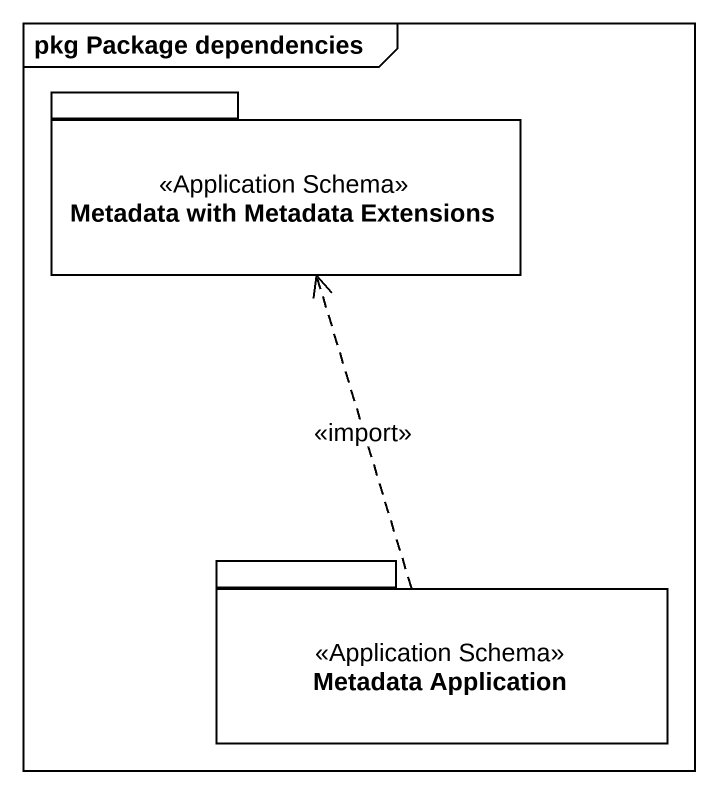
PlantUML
@startuml
mainframe pkg Package dependencies
package "Metadata with Metadata Extensions" as Metadata_with_Metadata <<Application Schema>> {
}
package "Metadata Application" as Metadata_Application <<Application Schema>> {
}
Metadata_Application .up.> Metadata_with_Metadata : <<import>>
@enduml
